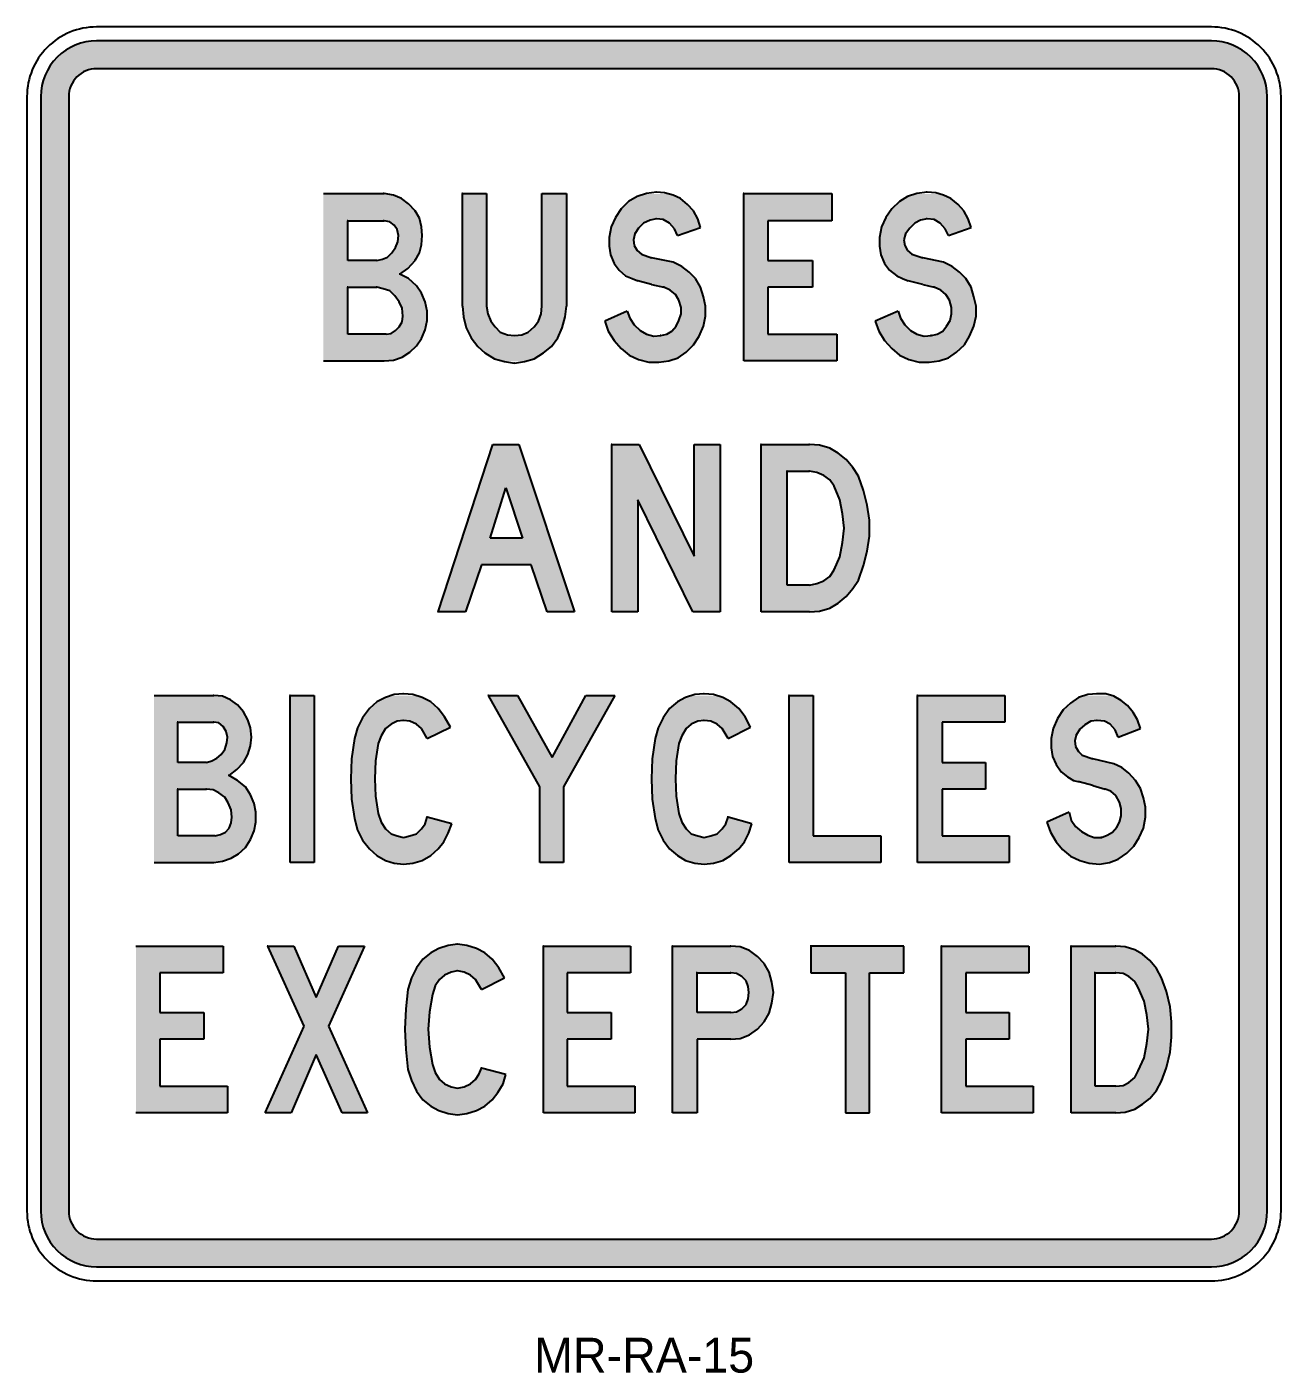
# Model space of a CAD drawing. Extents: x 227.8 to 317.8, y 155.4 to 252.
import ezdxf

# ---------------------------------------------------------------- set-up
doc = ezdxf.new("R2010")
doc.units = 0
doc.header["$MEASUREMENT"] = 0
doc.linetypes.add('CENTERX2', pattern=[101.6, 63.5, -12.7, 12.7, -12.7])
doc.layers.get('0').update_dxf_attribs({"linetype": 'CONTINUOUS'})
doc.layers.add('L35', color=3, linetype='CONTINUOUS')
doc.layers.add('T25', color=1, linetype='CONTINUOUS')

msp = doc.modelspace()

# ---------------------------------------------------------------- hatches: boundary and pattern name
at = {"layer": 'T25', "linetype": 'CENTERX2'}
h = msp.add_hatch(color=256, dxfattribs=at)
edge = h.paths.add_edge_path()
edge.add_line((232.754, 163.019), (312.754, 163.019))
edge.add_arc((312.754, 167.019), 4, 270, 360)
edge.add_line((316.754, 167.019), (316.754, 247.019))
edge.add_arc((312.754, 247.019), 4, 0, 90)
edge.add_line((312.754, 251.019), (232.754, 251.019))
edge.add_arc((232.754, 247.019), 4, 90, 180)
edge.add_line((228.754, 247.019), (228.754, 167.019))
edge.add_arc((232.754, 167.019), 4, 180, 270)
edge = h.paths.add_edge_path(flags=16)
edge.add_line((232.754, 165.019), (312.754, 165.019))
edge.add_arc((312.754, 167.019), 2, 270, 360)
edge.add_line((314.754, 167.019), (314.754, 247.019))
edge.add_arc((312.754, 247.019), 2, 0, 90)
edge.add_line((312.754, 249.019), (232.754, 249.019))
edge.add_arc((232.754, 247.019), 2, 90, 180)
edge.add_line((230.754, 247.019), (230.754, 167.019))
edge.add_arc((232.754, 167.019), 2, 180, 270)
h = msp.add_hatch(color=256, dxfattribs=at)
h.paths.add_polyline_path([(254.52, 234.261), (255.089, 234.675), (255.607, 235.244), (255.917, 235.813), (256.072, 236.383), (256.124, 237.055), (256.072, 237.676), (255.917, 238.297), (255.607, 238.815), (255.141, 239.332), (254.623, 239.694), (254.054, 239.953), (253.627, 240.019), (249.035, 240.019), (249.035, 228.051), (253.382, 228.051), (254.054, 228.103), (254.675, 228.31), (255.244, 228.672), (255.71, 229.138), (256.072, 229.655), (256.331, 230.276), (256.486, 230.949), (256.486, 231.622), (256.331, 232.295), (256.072, 232.915), (255.71, 233.433), (255.141, 233.95)])
h.paths.add_polyline_path([(253.796, 233.071), (254.158, 232.709), (254.468, 232.295), (254.675, 231.829), (254.727, 231.26), (254.675, 230.846), (254.468, 230.483), (254.209, 230.225), (253.899, 230.018), (253.537, 229.966), (250.794, 229.966), (250.794, 233.329), (252.864, 233.329), (253.33, 233.226)], flags=16)
h.paths.add_polyline_path([(253.278, 235.348), (252.864, 235.244), (250.794, 235.244), (250.794, 238.09), (253.382, 238.09), (253.796, 238.038), (254.106, 237.78), (254.313, 237.469), (254.416, 237.055), (254.365, 236.59), (254.209, 236.176), (253.951, 235.813), (253.64, 235.503)], flags=16)
msp.add_hatch(color=256, dxfattribs=at).paths.add_polyline_path([(266.474, 231.984), (266.474, 240.019), (264.714, 240.019), (264.714, 231.984), (264.662, 231.415), (264.455, 230.897), (264.145, 230.483), (263.731, 230.121), (263.265, 229.914), (262.748, 229.862), (262.23, 229.914), (261.713, 230.121), (261.351, 230.483), (261.04, 230.897), (260.833, 231.415), (260.73, 231.984), (260.73, 240.019), (259.022, 240.019), (259.022, 231.984), (259.074, 231.208), (259.281, 230.432), (259.643, 229.707), (260.109, 229.086), (260.626, 228.62), (261.299, 228.207), (261.956, 228.019), (263.535, 228.019), (264.145, 228.207), (264.818, 228.62), (265.387, 229.086), (265.853, 229.707), (266.163, 230.432), (266.37, 231.208)])
h = msp.add_hatch(color=256, dxfattribs=at)
h.paths.add_polyline_path([(274.132, 235.141), (272.58, 235.451), (271.855, 235.71), (271.545, 235.969), (271.338, 236.331), (271.286, 236.745), (271.389, 237.159), (271.648, 237.573), (272.01, 237.935), (272.476, 238.142), (272.942, 238.245), (273.408, 238.194), (273.873, 237.935), (274.236, 237.521), (274.443, 237.055), (276.098, 237.624), (275.891, 238.245), (275.581, 238.815), (275.167, 239.28), (274.65, 239.694), (274.132, 239.953), (273.869, 240.019), (272.095, 240.019), (271.545, 239.85), (270.924, 239.487), (270.406, 238.97), (269.992, 238.349), (269.682, 237.676), (269.527, 236.9), (269.527, 236.279), (269.63, 235.658), (269.889, 235.037), (270.251, 234.571), (270.717, 234.157), (271.182, 233.95), (271.596, 233.795), (272.58, 233.536), (273.459, 233.329), (273.925, 233.122), (274.287, 232.812), (274.546, 232.398), (274.701, 231.881), (274.701, 231.415), (274.546, 230.949), (274.339, 230.535), (274.029, 230.173), (273.666, 229.966), (273.252, 229.862), (272.735, 229.811), (272.217, 229.966), (271.752, 230.225), (271.338, 230.639), (271.027, 231.104), (270.82, 231.622), (269.216, 230.897), (269.475, 230.173), (269.889, 229.5), (270.406, 228.931), (270.975, 228.465), (271.648, 228.155), (272.124, 228.019), (273.594, 228.019), (273.822, 228.051), (274.494, 228.258), (275.064, 228.672), (275.581, 229.19), (275.995, 229.811), (276.305, 230.535), (276.461, 231.26), (276.461, 231.984), (276.305, 232.657), (276.098, 233.329), (275.736, 233.95), (275.27, 234.416), (274.753, 234.83)])
h.paths.add_polyline_path([(284.119, 235.244), (280.911, 235.244), (280.911, 238.09), (285.516, 238.09), (285.516, 240.019), (279.203, 240.019), (279.203, 228.051), (285.879, 228.051), (285.879, 229.966), (280.911, 229.966), (280.911, 233.329), (284.119, 233.329)])
h.paths.add_polyline_path([(294.158, 234.83), (293.537, 235.141), (292.036, 235.451), (291.26, 235.71), (290.95, 235.969), (290.743, 236.331), (290.691, 236.745), (290.795, 237.159), (291.105, 237.573), (291.467, 237.935), (291.881, 238.142), (292.347, 238.245), (292.864, 238.194), (293.278, 237.935), (293.641, 237.521), (293.899, 237.055), (295.504, 237.624), (295.297, 238.245), (294.986, 238.815), (294.572, 239.28), (294.055, 239.694), (293.537, 239.953), (293.296, 240.019), (291.5, 240.019), (290.95, 239.85), (290.381, 239.487), (289.811, 238.97), (289.397, 238.349), (289.087, 237.676), (288.932, 236.9), (288.932, 236.279), (289.035, 235.658), (289.294, 235.037), (289.656, 234.571), (290.174, 234.157), (290.588, 233.95), (291.002, 233.795), (292.036, 233.536), (292.864, 233.329), (293.33, 233.122), (293.692, 232.812), (293.951, 232.398), (294.106, 231.881), (294.106, 231.415), (294.003, 230.949), (293.744, 230.535), (293.485, 230.173), (293.071, 229.966), (292.657, 229.862), (292.14, 229.811), (291.623, 229.966), (291.157, 230.225), (290.743, 230.639), (290.432, 231.104), (290.277, 231.622), (288.621, 230.897), (288.88, 230.173), (289.294, 229.5), (289.811, 228.931), (290.381, 228.465), (291.053, 228.155), (291.529, 228.019), (292.999, 228.019), (293.227, 228.051), (293.899, 228.258), (294.469, 228.672), (295.038, 229.19), (295.4, 229.811), (295.711, 230.535), (295.866, 231.26), (295.866, 231.984), (295.711, 232.657), (295.504, 233.329), (295.141, 233.95), (294.676, 234.416)])
h = msp.add_hatch(color=256, dxfattribs=at)
h.paths.add_polyline_path([(263.068, 222.019), (261.186, 222.019), (257.263, 210.043), (259.229, 210.043), (260.367, 213.407), (263.938, 213.407), (265.076, 210.043), (267.043, 210.043)])
h.paths.add_polyline_path([(260.988, 215.322), (262.127, 218.944), (263.317, 215.322), (263.265, 215.322)], flags=16)
h.paths.add_polyline_path([(271.715, 222.019), (269.734, 222.019), (269.734, 210.043), (271.596, 210.043), (271.596, 218.064), (275.529, 210.043), (277.496, 210.043), (277.496, 222.019), (275.633, 222.019), (275.633, 214.028)])
h.paths.add_polyline_path([(288.207, 216.615), (288.052, 217.702), (287.793, 218.737), (287.431, 219.772), (287.017, 220.393), (286.551, 220.962), (285.982, 221.428), (285.361, 221.79), (284.637, 221.997), (284.33, 222.019), (280.445, 222.019), (280.445, 210.043), (283.912, 210.043), (284.637, 210.095), (285.361, 210.302), (285.982, 210.664), (286.551, 211.13), (287.017, 211.699), (287.431, 212.32), (287.793, 213.355), (288.052, 214.39), (288.207, 215.477)])
h.paths.add_polyline_path([(282.308, 220.134), (283.912, 220.134), (284.43, 220.031), (284.947, 219.824), (285.361, 219.513), (285.672, 219.047), (286.086, 218.064), (286.293, 217.081), (286.396, 216.046), (286.293, 215.011), (286.086, 213.976), (285.672, 213.045), (285.361, 212.579), (284.947, 212.268), (284.43, 212.061), (283.912, 211.958), (282.308, 211.958)], flags=16)
h = msp.add_hatch(color=256, dxfattribs=at)
h.paths.add_polyline_path([(242.256, 198.297), (242.825, 198.711), (243.291, 199.228), (243.601, 199.797), (243.808, 200.418), (243.86, 201.039), (243.808, 201.712), (243.601, 202.281), (243.291, 202.851), (242.877, 203.368), (242.359, 203.73), (241.79, 203.989), (241.432, 204.019), (236.874, 204.019), (236.874, 192.035), (241.169, 192.035), (241.79, 192.139), (242.411, 192.346), (242.929, 192.656), (243.446, 193.122), (243.808, 193.691), (244.067, 194.312), (244.171, 194.933), (244.171, 195.658), (244.067, 196.279), (243.808, 196.9), (243.446, 197.469), (242.877, 197.935)])
h.paths.add_polyline_path([(238.582, 197.314), (240.652, 197.314), (241.118, 197.262), (241.531, 197.055), (241.945, 196.744), (242.204, 196.33), (242.411, 195.813), (242.463, 195.295), (242.411, 194.881), (242.256, 194.519), (241.997, 194.209), (241.635, 194.054), (241.273, 193.95), (238.582, 193.95)], flags=16)
h.paths.add_polyline_path([(238.582, 199.228), (238.582, 202.126), (241.169, 202.126), (241.531, 202.074), (241.842, 201.816), (242.049, 201.453), (242.152, 201.039), (242.101, 200.625), (241.945, 200.16), (241.687, 199.797), (241.376, 199.539), (241.014, 199.332), (240.652, 199.228)], flags=16)
h.paths.add_polyline_path([(248.362, 204.019), (246.654, 204.019), (246.654, 192.035), (248.362, 192.035)])
h.paths.add_polyline_path([(252.709, 198.038), (252.761, 199.332), (252.968, 200.574), (253.175, 201.143), (253.485, 201.66), (253.899, 201.971), (254.313, 202.178), (254.779, 202.23), (255.244, 202.178), (255.71, 201.971), (256.072, 201.66), (256.486, 200.936), (258.142, 201.764), (257.728, 202.488), (257.263, 203.109), (256.745, 203.575), (256.124, 203.885), (255.691, 204.019), (253.885, 204.019), (253.485, 203.885), (252.864, 203.575), (252.347, 203.109), (251.829, 202.437), (251.467, 201.712), (251.26, 200.936), (251.053, 199.487), (251.001, 198.038), (251.053, 196.589), (251.26, 195.192), (251.467, 194.364), (251.829, 193.64), (252.347, 193.019), (252.864, 192.553), (253.485, 192.191), (254.001, 192.019), (255.566, 192.019), (256.124, 192.191), (256.745, 192.553), (257.263, 193.019), (257.677, 193.536), (257.987, 194.157), (258.246, 194.83), (256.486, 195.295), (256.331, 194.83), (256.072, 194.468), (255.71, 194.105), (255.244, 193.95), (254.779, 193.847), (254.313, 193.95), (253.899, 194.105), (253.485, 194.468), (253.175, 194.933), (252.968, 195.554), (252.761, 196.796)])
h.paths.add_polyline_path([(269.928, 204.019), (267.859, 204.019), (265.439, 199.59), (262.967, 204.019), (260.897, 204.019), (264.559, 197.469), (264.559, 192.035), (266.267, 192.035), (266.267, 197.469)])
h.paths.add_polyline_path([(274.287, 198.038), (274.339, 199.332), (274.546, 200.574), (274.753, 201.143), (275.064, 201.66), (275.426, 201.971), (275.891, 202.178), (276.357, 202.23), (276.823, 202.178), (277.289, 201.971), (277.651, 201.66), (278.065, 200.936), (279.669, 201.764), (279.307, 202.488), (278.841, 203.109), (278.272, 203.575), (277.703, 203.885), (277.269, 204.019), (275.445, 204.019), (275.012, 203.885), (274.443, 203.575), (273.873, 203.109), (273.408, 202.437), (273.045, 201.712), (272.838, 200.936), (272.631, 199.487), (272.58, 198.038), (272.631, 196.589), (272.838, 195.192), (273.045, 194.364), (273.408, 193.64), (273.873, 193.019), (274.443, 192.553), (275.012, 192.191), (275.57, 192.019), (277.144, 192.019), (277.703, 192.191), (278.272, 192.553), (278.841, 193.019), (279.255, 193.536), (279.565, 194.157), (279.772, 194.83), (278.065, 195.295), (277.91, 194.83), (277.651, 194.468), (277.289, 194.105), (276.823, 193.95), (276.357, 193.847), (275.891, 193.95), (275.426, 194.105), (275.064, 194.468), (274.753, 194.933), (274.546, 195.554), (274.339, 196.796)])
h.paths.add_polyline_path([(284.171, 204.019), (282.463, 204.019), (282.463, 192.035), (289.035, 192.035), (289.035, 193.95), (284.171, 193.95)])
h.paths.add_polyline_path([(296.538, 199.228), (293.434, 199.228), (293.434, 202.126), (297.936, 202.126), (297.936, 204.019), (291.674, 204.019), (291.674, 192.035), (298.246, 192.035), (298.246, 193.95), (293.434, 193.95), (293.434, 197.314), (296.538, 197.314)])
h.paths.add_polyline_path([(306.319, 198.866), (305.749, 199.125), (304.249, 199.487), (303.473, 199.746), (303.214, 200.004), (303.007, 200.367), (302.955, 200.781), (303.059, 201.195), (303.317, 201.609), (303.68, 201.919), (304.094, 202.178), (304.559, 202.23), (305.077, 202.178), (305.491, 201.971), (305.853, 201.557), (306.06, 201.039), (307.664, 201.66), (307.457, 202.281), (307.147, 202.799), (306.733, 203.316), (306.267, 203.678), (305.749, 203.989), (305.64, 204.019), (303.647, 204.019), (303.214, 203.885), (302.645, 203.471), (302.127, 203.006), (301.713, 202.385), (301.403, 201.66), (301.247, 200.936), (301.247, 200.263), (301.351, 199.642), (301.61, 199.073), (301.972, 198.556), (302.438, 198.193), (302.852, 197.935), (303.266, 197.831), (304.249, 197.572), (305.128, 197.314), (305.542, 197.158), (305.905, 196.848), (306.163, 196.382), (306.267, 195.916), (306.267, 195.399), (306.163, 194.933), (305.956, 194.571), (305.646, 194.209), (305.284, 194.002), (304.87, 193.847), (304.818, 193.847), (304.352, 193.847), (303.887, 194.002), (303.421, 194.261), (303.007, 194.623), (302.696, 195.088), (302.541, 195.658), (300.937, 194.933), (301.196, 194.209), (301.61, 193.536), (302.075, 192.967), (302.645, 192.501), (303.317, 192.191), (303.876, 192.019), (305.323, 192.019), (305.439, 192.035), (306.06, 192.294), (306.681, 192.708), (307.198, 193.226), (307.561, 193.847), (307.871, 194.519), (308.026, 195.295), (308.026, 196.02), (307.871, 196.693), (307.664, 197.365), (307.302, 197.935), (306.836, 198.452)])
h = msp.add_hatch(color=256, dxfattribs=at)
h.paths.add_polyline_path([(240.445, 181.272), (237.288, 181.272), (237.288, 184.118), (241.842, 184.118), (241.842, 186.033), (235.581, 186.033), (235.581, 174.079), (242.152, 174.079), (242.152, 175.994), (237.288, 175.994), (237.288, 179.357), (240.445, 179.357)])
h.paths.add_polyline_path([(249.397, 180.289), (251.984, 186.033), (250.121, 186.033), (248.517, 182.359), (246.913, 186.033), (245.05, 186.033), (247.638, 180.289), (244.843, 174.079), (246.706, 174.079), (248.517, 178.271), (250.38, 174.079), (252.191, 174.079)])
h.paths.add_polyline_path([(256.642, 181.324), (256.849, 182.566), (257.056, 183.187), (257.366, 183.652), (257.728, 183.963), (258.194, 184.17), (258.66, 184.273), (259.125, 184.17), (259.591, 183.963), (259.953, 183.652), (260.367, 182.928), (262.023, 183.756), (261.609, 184.48), (261.144, 185.101), (260.626, 185.567), (260.005, 185.878), (259.332, 186.085), (258.66, 186.188), (257.987, 186.085), (257.314, 185.878), (256.745, 185.567), (256.176, 185.101), (255.71, 184.48), (255.348, 183.756), (255.089, 182.928), (254.934, 181.531), (254.882, 180.082), (254.934, 178.633), (255.089, 177.184), (255.348, 176.408), (255.71, 175.632), (256.176, 175.011), (256.745, 174.545), (257.314, 174.234), (257.987, 174.027), (258.66, 173.924), (259.332, 174.027), (260.005, 174.234), (260.626, 174.545), (261.144, 175.011), (261.558, 175.528), (261.92, 176.149), (262.127, 176.822), (260.367, 177.288), (260.212, 176.874), (259.953, 176.46), (259.591, 176.149), (259.125, 175.942), (258.66, 175.839), (258.194, 175.942), (257.728, 176.149), (257.366, 176.46), (257.056, 176.977), (256.849, 177.546), (256.642, 178.788), (256.538, 180.082)])
h.paths.add_polyline_path([(269.682, 181.272), (266.525, 181.272), (266.525, 184.118), (271.079, 184.118), (271.079, 186.033), (264.818, 186.033), (264.818, 174.079), (271.389, 174.079), (271.389, 175.994), (266.525, 175.994), (266.525, 179.357), (269.682, 179.357)])
h.paths.add_polyline_path([(280.652, 180.599), (281.014, 181.22), (281.221, 181.945), (281.325, 182.721), (281.221, 183.445), (281.014, 184.17), (280.652, 184.791), (280.186, 185.308), (279.617, 185.722), (278.945, 185.981), (278.272, 186.033), (278.22, 186.033), (274.08, 186.033), (274.08, 174.079), (275.84, 174.079), (275.84, 179.357), (278.272, 179.357), (278.945, 179.409), (279.617, 179.668), (280.186, 180.082)])
h.paths.add_polyline_path([(275.84, 181.272), (275.84, 184.118), (278.272, 184.118), (278.686, 184.066), (279.048, 183.859), (279.358, 183.549), (279.514, 183.135), (279.565, 182.721), (279.514, 182.255), (279.358, 181.841), (279.048, 181.531), (278.686, 181.324), (278.272, 181.272)], flags=16)
h.paths.add_polyline_path([(290.691, 186.033), (284.016, 186.033), (284.016, 184.118), (286.5, 184.118), (286.5, 174.079), (288.207, 174.079), (288.207, 184.118), (290.691, 184.118)])
h.paths.add_polyline_path([(298.246, 181.272), (295.141, 181.272), (295.141, 184.118), (299.643, 184.118), (299.643, 186.033), (293.382, 186.033), (293.382, 174.079), (299.954, 174.079), (299.954, 175.994), (295.141, 175.994), (295.141, 179.357), (298.246, 179.357)])
h.paths.add_polyline_path([(309.527, 182.773), (309.165, 183.756), (308.803, 184.429), (308.337, 184.998), (307.819, 185.464), (307.25, 185.774), (306.577, 185.981), (305.905, 186.033), (302.696, 186.033), (302.696, 174.079), (305.905, 174.079), (306.577, 174.131), (307.25, 174.338), (307.819, 174.7), (308.337, 175.114), (308.803, 175.683), (309.165, 176.356), (309.527, 177.339), (309.786, 178.426), (309.889, 179.513), (309.889, 180.599), (309.786, 181.686)])
h.paths.add_polyline_path([(304.404, 184.118), (305.905, 184.118), (306.422, 184.066), (306.836, 183.859), (307.25, 183.497), (307.509, 183.083), (307.923, 182.1), (308.13, 181.117), (308.233, 180.082), (308.13, 179.047), (307.923, 178.012), (307.509, 177.081), (307.25, 176.615), (306.836, 176.253), (306.422, 176.046), (305.905, 175.994), (304.404, 175.994)], flags=16)

# ---------------------------------------------------------------- linework, layer by layer
at = {"color": 1}
for p, q in [((249.035, 240.057), (253.382, 240.057)), ((253.382, 240.057), (253.33, 240.057)), ((253.382, 240.057), (253.33, 240.057)), ((254.054, 239.953), (253.382, 240.057)), ((254.623, 239.694), (254.054, 239.953)), ((255.141, 239.332), (254.623, 239.694)), ((259.022, 240.057), (258.97, 240.057)), ((259.022, 240.057), (260.73, 240.057)), ((259.022, 231.984), (259.022, 240.057)), ((260.73, 240.057), (260.73, 231.984)), ((264.714, 231.984), (264.714, 240.057)), ((264.714, 240.057), (266.474, 240.057)), ((266.474, 240.057), (266.474, 231.984)), ((271.545, 239.85), (270.924, 239.487)), ((272.217, 240.057), (271.545, 239.85)), ((272.942, 240.16), (272.217, 240.057)), ((272.942, 240.16), (272.89, 240.16)), ((273.511, 240.108), (272.942, 240.16)), ((274.132, 239.953), (273.511, 240.108)), ((274.65, 239.694), (274.132, 239.953)), ((275.167, 239.28), (274.65, 239.694)), ((279.203, 240.057), (279.152, 240.057)), ((279.203, 240.057), (285.516, 240.057)), ((279.203, 228.051), (279.203, 240.057)), ((285.516, 240.057), (285.516, 238.09)), ((290.95, 239.85), (290.381, 239.487)), ((291.623, 240.057), (290.95, 239.85)), ((292.347, 240.16), (291.623, 240.057)), ((292.347, 240.16), (292.295, 240.16)), ((292.968, 240.108), (292.347, 240.16)), ((293.537, 239.953), (292.968, 240.108)), ((294.055, 239.694), (293.537, 239.953)), ((294.572, 239.28), (294.055, 239.694)), ((255.607, 238.815), (255.141, 239.332)), ((255.607, 238.815), (255.555, 238.815)), ((255.917, 238.297), (255.607, 238.815)), ((270.406, 238.97), (269.992, 238.349)), ((270.924, 239.487), (270.406, 238.97)), ((275.581, 238.815), (275.167, 239.28)), ((275.891, 238.245), (275.581, 238.815)), ((289.811, 238.97), (289.397, 238.349)), ((290.381, 239.487), (289.811, 238.97)), ((294.986, 238.815), (294.572, 239.28)), ((295.297, 238.245), (294.986, 238.815)), ((250.794, 238.09), (250.742, 238.09)), ((250.794, 238.09), (253.382, 238.09)), ((250.794, 235.244), (250.794, 238.09)), ((253.382, 238.09), (253.33, 238.09)), ((253.382, 238.09), (253.33, 238.09)), ((253.796, 238.038), (253.382, 238.09)), ((254.106, 237.78), (253.796, 238.038)), ((254.313, 237.469), (254.106, 237.78)), ((256.072, 237.676), (255.917, 238.297)), ((269.992, 238.349), (269.682, 237.676)), ((272.01, 237.935), (271.648, 237.573)), ((272.476, 238.142), (272.01, 237.935)), ((272.942, 238.245), (272.476, 238.142)), ((272.942, 238.245), (272.89, 238.245)), ((273.408, 238.194), (272.942, 238.245)), ((273.873, 237.935), (273.408, 238.194)), ((274.236, 237.521), (273.873, 237.935)), ((276.098, 237.624), (275.891, 238.245)), ((285.516, 238.09), (280.911, 238.09)), ((280.911, 238.09), (280.911, 235.244)), ((289.397, 238.349), (289.087, 237.676)), ((291.467, 237.935), (291.105, 237.573)), ((291.881, 238.142), (291.467, 237.935)), ((292.347, 238.245), (291.881, 238.142)), ((292.347, 238.245), (292.295, 238.245)), ((292.864, 238.194), (292.347, 238.245)), ((293.278, 237.935), (292.864, 238.194)), ((293.641, 237.521), (293.278, 237.935)), ((295.504, 237.624), (295.297, 238.245)), ((254.416, 237.055), (254.313, 237.469)), ((254.365, 236.59), (254.416, 237.055)), ((254.416, 237.055), (254.365, 237.055)), ((256.124, 237.055), (256.072, 237.676)), ((256.072, 236.383), (256.124, 237.055)), ((269.682, 237.676), (269.527, 236.9)), ((269.527, 236.9), (269.527, 236.279)), ((271.389, 237.159), (271.286, 236.745)), ((271.286, 236.745), (271.338, 236.331)), ((271.389, 237.159), (271.338, 237.159)), ((271.648, 237.573), (271.389, 237.159)), ((274.443, 237.055), (274.236, 237.521)), ((274.443, 237.055), (276.098, 237.624)), ((289.087, 237.676), (288.932, 236.9)), ((288.932, 236.9), (288.932, 236.279)), ((290.795, 237.159), (290.691, 236.745)), ((290.691, 236.745), (290.743, 236.331)), ((290.795, 237.159), (290.743, 237.159)), ((291.105, 237.573), (290.795, 237.159)), ((293.899, 237.055), (293.641, 237.521)), ((293.899, 237.055), (295.504, 237.624)), ((253.64, 235.503), (253.951, 235.813)), ((253.951, 235.813), (254.209, 236.176)), ((254.209, 236.176), (254.365, 236.59)), ((255.607, 235.244), (255.917, 235.813)), ((255.917, 235.813), (256.072, 236.383)), ((269.527, 236.279), (269.63, 235.658)), ((271.338, 236.331), (271.545, 235.969)), ((271.545, 235.969), (271.855, 235.71)), ((288.932, 236.279), (289.035, 235.658)), ((290.743, 236.331), (290.95, 235.969)), ((290.95, 235.969), (291.26, 235.71)), ((252.864, 235.244), (250.794, 235.244)), ((252.864, 235.244), (253.278, 235.348)), ((253.278, 235.348), (253.64, 235.503)), ((255.089, 234.675), (255.607, 235.244)), ((255.607, 235.244), (255.555, 235.244)), ((269.63, 235.658), (269.889, 235.037)), ((269.889, 235.037), (270.251, 234.571)), ((271.855, 235.71), (271.803, 235.71)), ((271.855, 235.71), (272.58, 235.451)), ((272.58, 235.451), (272.528, 235.451)), ((272.58, 235.451), (272.528, 235.451)), ((274.132, 235.141), (272.58, 235.451)), ((274.753, 234.83), (274.132, 235.141)), ((275.27, 234.416), (274.753, 234.83)), ((280.911, 235.244), (284.119, 235.244)), ((284.119, 235.244), (284.119, 233.329)), ((289.035, 235.658), (289.294, 235.037)), ((289.294, 235.037), (289.656, 234.571)), ((291.26, 235.71), (291.209, 235.71)), ((291.26, 235.71), (292.036, 235.451)), ((292.036, 235.451), (291.985, 235.451)), ((292.036, 235.451), (291.985, 235.451)), ((293.537, 235.141), (292.036, 235.451)), ((294.158, 234.83), (293.537, 235.141)), ((294.676, 234.416), (294.158, 234.83)), ((254.52, 234.261), (254.468, 234.261)), ((254.52, 234.261), (255.089, 234.675)), ((255.141, 233.95), (254.52, 234.261)), ((255.71, 233.433), (255.141, 233.95)), ((270.251, 234.571), (270.717, 234.157)), ((270.717, 234.157), (271.182, 233.95)), ((271.182, 233.95), (271.596, 233.795)), ((275.736, 233.95), (275.27, 234.416)), ((276.098, 233.329), (275.736, 233.95)), ((289.656, 234.571), (290.174, 234.157)), ((290.174, 234.157), (290.588, 233.95)), ((290.588, 233.95), (291.002, 233.795)), ((295.141, 233.95), (294.676, 234.416)), ((295.504, 233.329), (295.141, 233.95)), ((250.794, 233.329), (250.742, 233.329)), ((250.794, 233.329), (252.864, 233.329)), ((250.794, 229.966), (250.794, 233.329)), ((252.864, 233.329), (252.812, 233.329)), ((252.864, 233.329), (252.812, 233.329)), ((253.33, 233.226), (252.864, 233.329)), ((253.796, 233.071), (253.33, 233.226)), ((254.158, 232.709), (253.796, 233.071)), ((256.072, 232.915), (255.71, 233.433)), ((256.331, 232.295), (256.072, 232.915)), ((271.596, 233.795), (271.545, 233.795)), ((271.596, 233.795), (271.545, 233.795)), ((272.58, 233.536), (271.596, 233.795)), ((272.58, 233.536), (273.459, 233.329)), ((273.459, 233.329), (273.408, 233.329)), ((273.459, 233.329), (273.408, 233.329)), ((273.925, 233.122), (273.459, 233.329)), ((274.287, 232.812), (273.925, 233.122)), ((276.305, 232.657), (276.098, 233.329)), ((284.119, 233.329), (280.911, 233.329)), ((280.911, 233.329), (280.911, 229.966)), ((291.002, 233.795), (290.95, 233.795)), ((291.002, 233.795), (290.95, 233.795)), ((292.036, 233.536), (291.002, 233.795)), ((292.036, 233.536), (292.864, 233.329)), ((292.864, 233.329), (292.813, 233.329)), ((292.864, 233.329), (292.813, 233.329)), ((293.33, 233.122), (292.864, 233.329)), ((293.692, 232.812), (293.33, 233.122)), ((295.711, 232.657), (295.504, 233.329)), ((254.468, 232.295), (254.158, 232.709)), ((254.675, 231.829), (254.468, 232.295)), ((256.486, 231.622), (256.331, 232.295)), ((259.022, 231.984), (259.074, 231.208)), ((260.73, 231.984), (260.833, 231.415)), ((264.662, 231.415), (264.714, 231.984)), ((266.37, 231.208), (266.474, 231.984)), ((266.474, 231.984), (266.422, 231.984)), ((266.474, 231.984), (266.422, 231.984)), ((274.546, 232.398), (274.287, 232.812)), ((274.701, 231.881), (274.546, 232.398)), ((276.461, 231.984), (276.305, 232.657)), ((276.461, 231.26), (276.461, 231.984)), ((293.951, 232.398), (293.692, 232.812)), ((294.106, 231.881), (293.951, 232.398)), ((295.866, 231.984), (295.711, 232.657)), ((295.866, 231.26), (295.866, 231.984)), ((254.727, 231.26), (254.675, 231.829)), ((254.675, 230.846), (254.727, 231.26)), ((254.727, 231.26), (254.675, 231.26)), ((256.331, 230.276), (256.486, 230.949)), ((256.486, 230.949), (256.486, 231.622)), ((259.074, 231.208), (259.281, 230.432)), ((260.833, 231.415), (261.04, 230.897)), ((264.455, 230.897), (264.662, 231.415)), ((266.163, 230.432), (266.37, 231.208)), ((270.82, 231.622), (269.216, 230.897)), ((270.82, 231.622), (271.027, 231.104)), ((271.027, 231.104), (271.338, 230.639)), ((274.339, 230.535), (274.546, 230.949)), ((274.546, 230.949), (274.701, 231.415)), ((274.701, 231.415), (274.65, 231.415)), ((274.701, 231.415), (274.701, 231.881)), ((276.305, 230.535), (276.461, 231.26)), ((290.277, 231.622), (288.621, 230.897)), ((290.277, 231.622), (290.432, 231.104)), ((290.432, 231.104), (290.743, 230.639)), ((293.744, 230.535), (294.003, 230.949)), ((294.003, 230.949), (294.106, 231.415)), ((294.106, 231.415), (294.055, 231.415)), ((294.106, 231.415), (294.106, 231.881)), ((295.711, 230.535), (295.866, 231.26)), ((253.537, 229.966), (250.794, 229.966)), ((253.537, 229.966), (253.899, 230.018)), ((253.899, 230.018), (254.209, 230.225)), ((254.209, 230.225), (254.468, 230.483)), ((254.468, 230.483), (254.675, 230.846)), ((256.072, 229.655), (256.331, 230.276)), ((259.281, 230.432), (259.643, 229.707)), ((261.04, 230.897), (261.351, 230.483)), ((261.351, 230.483), (261.713, 230.121)), ((261.713, 230.121), (262.23, 229.914)), ((263.265, 229.914), (263.731, 230.121)), ((263.731, 230.121), (264.145, 230.483)), ((264.145, 230.483), (264.455, 230.897)), ((265.853, 229.707), (266.163, 230.432)), ((269.216, 230.897), (269.475, 230.173)), ((269.475, 230.173), (269.889, 229.5)), ((271.338, 230.639), (271.752, 230.225)), ((271.752, 230.225), (272.217, 229.966)), ((272.217, 229.966), (272.735, 229.811)), ((273.252, 229.862), (273.666, 229.966)), ((273.666, 229.966), (274.029, 230.173)), ((274.029, 230.173), (274.339, 230.535)), ((275.995, 229.811), (276.305, 230.535)), ((280.911, 229.966), (285.879, 229.966)), ((285.879, 229.966), (285.879, 228.051)), ((288.621, 230.897), (288.88, 230.173)), ((288.88, 230.173), (289.294, 229.5)), ((290.743, 230.639), (291.157, 230.225)), ((291.157, 230.225), (291.623, 229.966)), ((291.623, 229.966), (292.14, 229.811)), ((292.657, 229.862), (293.071, 229.966)), ((293.071, 229.966), (293.485, 230.173)), ((293.485, 230.173), (293.744, 230.535)), ((295.4, 229.811), (295.711, 230.535)), ((255.244, 228.672), (255.71, 229.138)), ((255.71, 229.138), (256.072, 229.655)), ((259.643, 229.707), (260.109, 229.086)), ((260.109, 229.086), (260.626, 228.62)), ((262.23, 229.914), (262.748, 229.862)), ((262.748, 229.862), (263.265, 229.914)), ((264.818, 228.62), (265.387, 229.086)), ((265.387, 229.086), (265.853, 229.707)), ((269.889, 229.5), (270.406, 228.931)), ((272.735, 229.811), (273.252, 229.862)), ((273.252, 229.862), (273.201, 229.862)), ((275.064, 228.672), (275.581, 229.19)), ((275.581, 229.19), (275.995, 229.811)), ((289.294, 229.5), (289.811, 228.931)), ((292.14, 229.811), (292.657, 229.862)), ((292.657, 229.862), (292.606, 229.862)), ((294.469, 228.672), (295.038, 229.19)), ((295.038, 229.19), (295.4, 229.811)), ((249.035, 228.051), (253.382, 228.051)), ((253.382, 228.051), (254.054, 228.103)), ((254.054, 228.103), (254.675, 228.31)), ((254.675, 228.31), (255.244, 228.672)), ((260.626, 228.62), (261.299, 228.207)), ((261.299, 228.207), (262.023, 228)), ((263.472, 228), (264.145, 228.207)), ((264.145, 228.207), (264.818, 228.62)), ((270.406, 228.931), (270.975, 228.465)), ((270.975, 228.465), (271.648, 228.155)), ((271.648, 228.155), (272.373, 227.948)), ((273.097, 227.948), (273.822, 228.051)), ((273.822, 228.051), (274.494, 228.258)), ((274.494, 228.258), (275.064, 228.672)), ((285.879, 228.051), (279.203, 228.051)), ((289.811, 228.931), (290.381, 228.465)), ((290.381, 228.465), (291.053, 228.155)), ((291.053, 228.155), (291.778, 227.948)), ((292.502, 227.948), (293.227, 228.051)), ((293.227, 228.051), (293.899, 228.258)), ((293.899, 228.258), (294.469, 228.672)), ((262.023, 228), (262.748, 227.896)), ((262.748, 227.896), (262.696, 227.896)), ((262.748, 227.896), (263.472, 228)), ((272.373, 227.948), (273.097, 227.948)), ((291.778, 227.948), (292.502, 227.948)), ((257.263, 210.043), (261.195, 222.049)), ((261.195, 222.049), (263.058, 222.049)), ((263.058, 222.049), (267.043, 210.043)), ((269.734, 222.049), (269.682, 222.049)), ((269.734, 222.049), (271.7, 222.049)), ((269.734, 210.043), (269.734, 222.049)), ((271.7, 222.049), (275.633, 214.028)), ((275.633, 214.028), (275.633, 222.049)), ((275.633, 222.049), (277.496, 222.049)), ((277.496, 222.049), (277.496, 210.043)), ((280.445, 222.049), (280.393, 222.049)), ((280.445, 222.049), (283.912, 222.049)), ((280.445, 210.043), (280.445, 222.049)), ((283.912, 222.049), (283.86, 222.049)), ((283.912, 222.049), (283.86, 222.049)), ((284.637, 221.997), (283.912, 222.049)), ((285.361, 221.79), (284.637, 221.997)), ((285.982, 221.428), (285.361, 221.79)), ((286.551, 220.962), (285.982, 221.428)), ((287.017, 220.393), (286.551, 220.962)), ((287.431, 219.772), (287.017, 220.393)), ((282.308, 220.134), (282.256, 220.134)), ((282.308, 220.134), (283.912, 220.134)), ((282.308, 211.958), (282.308, 220.134)), ((283.912, 220.134), (283.86, 220.134)), ((283.912, 220.134), (283.86, 220.134)), ((284.43, 220.031), (283.912, 220.134)), ((284.947, 219.824), (284.43, 220.031)), ((285.361, 219.513), (284.947, 219.824)), ((285.672, 219.047), (285.361, 219.513)), ((287.431, 219.772), (287.379, 219.772)), ((287.793, 218.737), (287.431, 219.772)), ((260.988, 215.322), (262.127, 218.944)), ((262.127, 218.944), (263.317, 215.322)), ((285.672, 219.047), (285.62, 219.047)), ((286.086, 218.064), (285.672, 219.047)), ((288.052, 217.702), (287.793, 218.737)), ((275.529, 210.043), (271.596, 218.064)), ((271.596, 218.064), (271.596, 210.043)), ((286.293, 217.081), (286.086, 218.064)), ((288.207, 216.615), (288.052, 217.702)), ((286.396, 216.046), (286.293, 217.081)), ((288.207, 215.477), (288.207, 216.615)), ((286.293, 215.011), (286.396, 216.046)), ((288.052, 214.39), (288.207, 215.477)), ((263.317, 215.322), (260.988, 215.322)), ((263.317, 215.322), (263.265, 215.322)), ((286.086, 213.976), (286.293, 215.011)), ((285.672, 213.045), (286.086, 213.976)), ((287.793, 213.355), (288.052, 214.39)), ((260.367, 213.407), (259.229, 210.043)), ((263.938, 213.407), (260.367, 213.407)), ((265.076, 210.043), (263.938, 213.407)), ((284.947, 212.268), (285.361, 212.579)), ((285.361, 212.579), (285.672, 213.045)), ((285.672, 213.045), (285.62, 213.045)), ((287.431, 212.32), (287.793, 213.355)), ((283.912, 211.958), (282.308, 211.958)), ((283.912, 211.958), (284.43, 212.061)), ((284.43, 212.061), (284.947, 212.268)), ((286.551, 211.13), (287.017, 211.699)), ((287.017, 211.699), (287.431, 212.32)), ((287.431, 212.32), (287.379, 212.32)), ((285.361, 210.302), (285.982, 210.664)), ((285.982, 210.664), (286.551, 211.13)), ((257.263, 210.043), (257.211, 210.043)), ((259.229, 210.043), (257.263, 210.043)), ((267.043, 210.043), (265.076, 210.043)), ((271.596, 210.043), (269.734, 210.043)), ((277.496, 210.043), (275.529, 210.043)), ((283.912, 210.043), (280.445, 210.043)), ((283.912, 210.043), (284.637, 210.095)), ((284.637, 210.095), (285.361, 210.302)), ((236.874, 204.041), (241.169, 204.041)), ((241.169, 204.041), (241.118, 204.041)), ((241.169, 204.041), (241.118, 204.041)), ((241.79, 203.989), (241.169, 204.041)), ((242.359, 203.73), (241.79, 203.989)), ((246.654, 204.041), (246.603, 204.041)), ((246.654, 204.041), (248.362, 204.041)), ((246.654, 192.035), (246.654, 204.041)), ((248.362, 204.041), (248.362, 192.035)), ((253.485, 203.885), (252.864, 203.575)), ((254.106, 204.092), (253.485, 203.885)), ((254.779, 204.144), (254.106, 204.092)), ((254.779, 204.144), (254.727, 204.144)), ((255.451, 204.092), (254.779, 204.144)), ((256.124, 203.885), (255.451, 204.092)), ((256.745, 203.575), (256.124, 203.885)), ((260.885, 204.041), (260.833, 204.041)), ((260.885, 204.041), (262.955, 204.041)), ((264.559, 197.469), (260.885, 204.041)), ((262.955, 204.041), (265.439, 199.59)), ((265.439, 199.59), (267.871, 204.041)), ((269.941, 204.041), (266.267, 197.469)), ((267.871, 204.041), (269.941, 204.041)), ((275.012, 203.885), (274.443, 203.575)), ((275.684, 204.092), (275.012, 203.885)), ((276.357, 204.144), (275.684, 204.092)), ((276.357, 204.144), (276.305, 204.144)), ((277.03, 204.092), (276.357, 204.144)), ((277.703, 203.885), (277.03, 204.092)), ((278.272, 203.575), (277.703, 203.885)), ((282.463, 204.041), (282.412, 204.041)), ((282.463, 204.041), (284.171, 204.041)), ((282.463, 192.035), (282.463, 204.041)), ((284.171, 204.041), (284.171, 193.95)), ((291.674, 204.041), (291.623, 204.041)), ((291.674, 204.041), (297.936, 204.041)), ((291.674, 192.035), (291.674, 204.041)), ((297.936, 204.041), (297.936, 202.126)), ((303.214, 203.885), (302.645, 203.471)), ((303.887, 204.092), (303.214, 203.885)), ((304.559, 204.144), (303.887, 204.092)), ((304.559, 204.144), (304.508, 204.144)), ((305.18, 204.144), (304.559, 204.144)), ((305.749, 203.989), (305.18, 204.144)), ((306.267, 203.678), (305.749, 203.989)), ((242.877, 203.368), (242.359, 203.73)), ((243.291, 202.851), (242.877, 203.368)), ((252.347, 203.109), (251.829, 202.437)), ((252.864, 203.575), (252.347, 203.109)), ((257.263, 203.109), (256.745, 203.575)), ((257.263, 203.109), (257.211, 203.109)), ((257.728, 202.488), (257.263, 203.109)), ((273.873, 203.109), (273.408, 202.437)), ((274.443, 203.575), (273.873, 203.109)), ((278.841, 203.109), (278.272, 203.575)), ((278.841, 203.109), (278.789, 203.109)), ((279.307, 202.488), (278.841, 203.109)), ((302.127, 203.006), (301.713, 202.385)), ((302.645, 203.471), (302.127, 203.006)), ((306.733, 203.316), (306.267, 203.678)), ((307.147, 202.799), (306.733, 203.316)), ((238.582, 202.126), (238.53, 202.126)), ((238.582, 202.126), (241.169, 202.126)), ((238.582, 199.228), (238.582, 202.126)), ((241.169, 202.126), (241.118, 202.126)), ((241.169, 202.126), (241.118, 202.126)), ((241.531, 202.074), (241.169, 202.126)), ((241.842, 201.816), (241.531, 202.074)), ((243.291, 202.851), (243.239, 202.851)), ((243.601, 202.281), (243.291, 202.851)), ((243.808, 201.712), (243.601, 202.281)), ((251.829, 202.437), (251.467, 201.712)), ((253.899, 201.971), (253.485, 201.66)), ((254.313, 202.178), (253.899, 201.971)), ((254.779, 202.23), (254.313, 202.178)), ((254.779, 202.23), (254.727, 202.23)), ((255.244, 202.178), (254.779, 202.23)), ((255.71, 201.971), (255.244, 202.178)), ((256.072, 201.66), (255.71, 201.971)), ((258.142, 201.764), (257.728, 202.488)), ((273.408, 202.437), (273.045, 201.712)), ((275.426, 201.971), (275.064, 201.66)), ((275.891, 202.178), (275.426, 201.971)), ((276.357, 202.23), (275.891, 202.178)), ((276.357, 202.23), (276.305, 202.23)), ((276.823, 202.178), (276.357, 202.23)), ((277.289, 201.971), (276.823, 202.178)), ((277.651, 201.66), (277.289, 201.971)), ((279.669, 201.764), (279.307, 202.488)), ((297.936, 202.126), (293.434, 202.126)), ((293.434, 202.126), (293.434, 199.228)), ((301.713, 202.385), (301.403, 201.66)), ((304.094, 202.178), (303.68, 201.919)), ((304.559, 202.23), (304.094, 202.178)), ((304.559, 202.23), (304.508, 202.23)), ((305.077, 202.178), (304.559, 202.23)), ((305.491, 201.971), (305.077, 202.178)), ((305.853, 201.557), (305.491, 201.971)), ((307.457, 202.281), (307.147, 202.799)), ((307.664, 201.66), (307.457, 202.281)), ((242.049, 201.453), (241.842, 201.816)), ((242.152, 201.039), (242.049, 201.453)), ((242.101, 200.625), (242.152, 201.039)), ((242.152, 201.039), (242.101, 201.039)), ((243.86, 201.039), (243.808, 201.712)), ((243.808, 200.418), (243.86, 201.039)), ((251.467, 201.712), (251.26, 200.936)), ((253.175, 201.143), (252.968, 200.574)), ((253.485, 201.66), (253.175, 201.143)), ((256.072, 201.66), (256.021, 201.66)), ((256.486, 200.936), (256.072, 201.66)), ((256.486, 200.936), (258.142, 201.764)), ((258.142, 201.764), (258.091, 201.764)), ((273.045, 201.712), (272.838, 200.936)), ((274.753, 201.143), (274.546, 200.574)), ((275.064, 201.66), (274.753, 201.143)), ((277.651, 201.66), (277.599, 201.66)), ((278.065, 200.936), (277.651, 201.66)), ((278.065, 200.936), (279.669, 201.764)), ((279.669, 201.764), (279.617, 201.764)), ((301.403, 201.66), (301.247, 200.936)), ((303.059, 201.195), (302.955, 200.781)), ((303.059, 201.195), (303.007, 201.195)), ((303.317, 201.609), (303.059, 201.195)), ((303.68, 201.919), (303.317, 201.609)), ((306.06, 201.039), (305.853, 201.557)), ((306.06, 201.039), (307.664, 201.66)), ((241.687, 199.797), (241.945, 200.16)), ((241.945, 200.16), (242.101, 200.625)), ((243.601, 199.797), (243.808, 200.418)), ((251.26, 200.936), (251.053, 199.487)), ((252.968, 200.574), (252.761, 199.332)), ((272.838, 200.936), (272.631, 199.487)), ((274.546, 200.574), (274.339, 199.332)), ((301.247, 200.936), (301.247, 200.263)), ((301.247, 200.263), (301.351, 199.642)), ((302.955, 200.781), (303.007, 200.367)), ((303.007, 200.367), (303.214, 200.004)), ((240.652, 199.228), (238.582, 199.228)), ((240.652, 199.228), (241.014, 199.332)), ((241.014, 199.332), (241.376, 199.539)), ((241.376, 199.539), (241.687, 199.797)), ((242.825, 198.711), (243.291, 199.228)), ((243.291, 199.228), (243.239, 199.228)), ((243.291, 199.228), (243.601, 199.797)), ((251.053, 199.487), (251.001, 198.038)), ((252.761, 199.332), (252.709, 198.038)), ((272.631, 199.487), (272.58, 198.038)), ((274.339, 199.332), (274.287, 198.038)), ((293.434, 199.228), (296.538, 199.228)), ((296.538, 199.228), (296.538, 197.314)), ((301.351, 199.642), (301.61, 199.073)), ((301.61, 199.073), (301.972, 198.556)), ((303.214, 200.004), (303.473, 199.746)), ((303.473, 199.746), (303.421, 199.746)), ((303.473, 199.746), (304.249, 199.487)), ((304.249, 199.487), (304.197, 199.487)), ((304.249, 199.487), (304.197, 199.487)), ((305.749, 199.125), (304.249, 199.487)), ((306.319, 198.866), (305.749, 199.125)), ((242.256, 198.297), (242.204, 198.297)), ((242.256, 198.297), (242.825, 198.711)), ((242.877, 197.935), (242.256, 198.297)), ((301.972, 198.556), (302.438, 198.193)), ((302.438, 198.193), (302.852, 197.935)), ((306.836, 198.452), (306.319, 198.866)), ((307.302, 197.935), (306.836, 198.452)), ((238.582, 197.314), (238.53, 197.314)), ((238.582, 197.314), (240.652, 197.314)), ((238.582, 193.95), (238.582, 197.314)), ((240.652, 197.314), (240.6, 197.314)), ((240.652, 197.314), (240.6, 197.314)), ((241.118, 197.262), (240.652, 197.314)), ((241.531, 197.055), (241.118, 197.262)), ((243.446, 197.469), (242.877, 197.935)), ((243.808, 196.9), (243.446, 197.469)), ((251.001, 198.038), (251.053, 196.589)), ((252.709, 198.038), (252.761, 196.796)), ((264.559, 192.035), (264.559, 197.469)), ((266.267, 197.469), (266.267, 192.035)), ((272.58, 198.038), (272.631, 196.589)), ((274.287, 198.038), (274.339, 196.796)), ((296.538, 197.314), (293.434, 197.314)), ((293.434, 197.314), (293.434, 193.95)), ((302.852, 197.935), (303.266, 197.831)), ((303.266, 197.831), (303.214, 197.831)), ((303.266, 197.831), (303.214, 197.831)), ((304.249, 197.572), (303.266, 197.831)), ((304.249, 197.572), (305.128, 197.314)), ((305.128, 197.314), (305.077, 197.314)), ((305.128, 197.314), (305.077, 197.314)), ((305.542, 197.158), (305.128, 197.314)), ((305.905, 196.848), (305.542, 197.158)), ((307.664, 197.365), (307.302, 197.935)), ((307.871, 196.693), (307.664, 197.365)), ((241.945, 196.744), (241.531, 197.055)), ((242.204, 196.33), (241.945, 196.744)), ((242.411, 195.813), (242.204, 196.33)), ((244.067, 196.279), (243.808, 196.9)), ((244.171, 195.658), (244.067, 196.279)), ((251.053, 196.589), (251.26, 195.192)), ((252.761, 196.796), (252.968, 195.554)), ((272.631, 196.589), (272.838, 195.192)), ((274.339, 196.796), (274.546, 195.554)), ((306.163, 196.382), (305.905, 196.848)), ((306.267, 195.916), (306.163, 196.382)), ((308.026, 196.02), (307.871, 196.693)), ((242.463, 195.295), (242.411, 195.813)), ((242.411, 194.881), (242.463, 195.295)), ((242.463, 195.295), (242.411, 195.295)), ((244.171, 194.933), (244.171, 195.658)), ((251.26, 195.192), (251.467, 194.364)), ((252.968, 195.554), (253.175, 194.933)), ((256.331, 194.83), (256.486, 195.295)), ((256.486, 195.295), (256.435, 195.295)), ((256.486, 195.295), (256.435, 195.295)), ((258.246, 194.83), (256.486, 195.295)), ((272.838, 195.192), (273.045, 194.364)), ((274.546, 195.554), (274.753, 194.933)), ((277.91, 194.83), (278.065, 195.295)), ((278.065, 195.295), (278.013, 195.295)), ((278.065, 195.295), (278.013, 195.295)), ((279.772, 194.83), (278.065, 195.295)), ((302.541, 195.658), (300.937, 194.933)), ((302.541, 195.658), (302.696, 195.088)), ((306.163, 194.933), (306.267, 195.399)), ((306.267, 195.399), (306.215, 195.399)), ((306.267, 195.399), (306.267, 195.916)), ((307.871, 194.519), (308.026, 195.295)), ((308.026, 195.295), (308.026, 196.02)), ((241.997, 194.209), (242.256, 194.519)), ((242.256, 194.519), (242.411, 194.881)), ((243.808, 193.691), (244.067, 194.312)), ((244.067, 194.312), (244.171, 194.933)), ((251.467, 194.364), (251.829, 193.64)), ((253.175, 194.933), (253.485, 194.468)), ((253.485, 194.468), (253.899, 194.105)), ((255.71, 194.105), (256.072, 194.468)), ((256.072, 194.468), (256.331, 194.83)), ((257.987, 194.157), (258.246, 194.83)), ((273.045, 194.364), (273.408, 193.64)), ((274.753, 194.933), (275.064, 194.468)), ((275.064, 194.468), (275.426, 194.105)), ((277.289, 194.105), (277.651, 194.468)), ((277.651, 194.468), (277.91, 194.83)), ((279.565, 194.157), (279.772, 194.83)), ((300.937, 194.933), (301.196, 194.209)), ((302.696, 195.088), (303.007, 194.623)), ((303.007, 194.623), (303.421, 194.261)), ((303.421, 194.261), (303.887, 194.002)), ((305.646, 194.209), (305.956, 194.571)), ((305.956, 194.571), (306.163, 194.933)), ((307.561, 193.847), (307.871, 194.519)), ((241.273, 193.95), (238.582, 193.95)), ((241.273, 193.95), (241.635, 194.054)), ((241.635, 194.054), (241.997, 194.209)), ((243.446, 193.122), (243.808, 193.691)), ((251.829, 193.64), (252.347, 193.019)), ((253.899, 194.105), (254.313, 193.95)), ((254.313, 193.95), (254.779, 193.847)), ((254.779, 193.847), (255.244, 193.95)), ((255.244, 193.95), (255.71, 194.105)), ((257.263, 193.019), (257.677, 193.536)), ((257.677, 193.536), (257.987, 194.157)), ((273.408, 193.64), (273.873, 193.019)), ((275.426, 194.105), (275.891, 193.95)), ((275.891, 193.95), (276.357, 193.847)), ((276.357, 193.847), (276.823, 193.95)), ((276.823, 193.95), (277.289, 194.105)), ((278.841, 193.019), (279.255, 193.536)), ((279.255, 193.536), (279.565, 194.157)), ((284.171, 193.95), (289.035, 193.95)), ((289.035, 193.95), (289.035, 192.035)), ((293.434, 193.95), (298.246, 193.95)), ((298.246, 193.95), (298.246, 192.035)), ((301.196, 194.209), (301.61, 193.536)), ((301.61, 193.536), (302.075, 192.967)), ((303.887, 194.002), (304.352, 193.847)), ((304.352, 193.847), (304.87, 193.847)), ((304.87, 193.847), (304.818, 193.847)), ((304.87, 193.847), (305.284, 194.002)), ((305.284, 194.002), (305.646, 194.209)), ((307.198, 193.226), (307.561, 193.847)), ((241.79, 192.139), (242.411, 192.346)), ((242.411, 192.346), (242.929, 192.656)), ((242.929, 192.656), (243.446, 193.122)), ((252.347, 193.019), (252.864, 192.553)), ((252.864, 192.553), (253.485, 192.191)), ((256.124, 192.191), (256.745, 192.553)), ((256.745, 192.553), (257.263, 193.019)), ((273.873, 193.019), (274.443, 192.553)), ((274.443, 192.553), (275.012, 192.191)), ((277.703, 192.191), (278.272, 192.553)), ((278.272, 192.553), (278.841, 193.019)), ((302.075, 192.967), (302.645, 192.501)), ((302.645, 192.501), (303.317, 192.191)), ((305.439, 192.035), (306.06, 192.294)), ((306.06, 192.294), (306.681, 192.708)), ((306.681, 192.708), (307.198, 193.226)), ((236.874, 192.035), (241.169, 192.035)), ((241.169, 192.035), (241.79, 192.139)), ((248.362, 192.035), (246.654, 192.035)), ((253.485, 192.191), (254.106, 191.984)), ((254.106, 191.984), (254.779, 191.932)), ((254.779, 191.932), (255.451, 191.984)), ((255.451, 191.984), (256.124, 192.191)), ((266.267, 192.035), (264.559, 192.035)), ((275.012, 192.191), (275.684, 191.984)), ((275.684, 191.984), (276.357, 191.932)), ((276.357, 191.932), (277.03, 191.984)), ((277.03, 191.984), (277.703, 192.191)), ((289.035, 192.035), (282.463, 192.035)), ((298.246, 192.035), (291.674, 192.035)), ((303.317, 192.191), (303.99, 191.984)), ((303.99, 191.984), (304.714, 191.932)), ((304.714, 191.932), (305.439, 192.035)), ((235.581, 186.033), (241.842, 186.033)), ((241.842, 186.033), (241.842, 184.118)), ((245.05, 186.033), (244.999, 186.033)), ((245.05, 186.033), (246.913, 186.033)), ((247.638, 180.289), (245.05, 186.033)), ((246.913, 186.033), (248.517, 182.359)), ((248.517, 182.359), (250.121, 186.033)), ((251.984, 186.033), (249.397, 180.289)), ((250.121, 186.033), (251.984, 186.033)), ((256.745, 185.567), (256.176, 185.101)), ((257.314, 185.878), (256.745, 185.567)), ((257.987, 186.085), (257.314, 185.878)), ((258.66, 186.188), (257.987, 186.085)), ((258.66, 186.188), (258.608, 186.188)), ((259.332, 186.085), (258.66, 186.188)), ((260.005, 185.878), (259.332, 186.085)), ((260.626, 185.567), (260.005, 185.878)), ((261.144, 185.101), (260.626, 185.567)), ((264.818, 186.033), (264.766, 186.033)), ((264.818, 186.033), (271.079, 186.033)), ((264.818, 174.079), (264.818, 186.033)), ((271.079, 186.033), (271.079, 184.118)), ((274.08, 186.033), (274.029, 186.033)), ((274.08, 186.033), (278.272, 186.033)), ((274.08, 174.079), (274.08, 186.033)), ((278.272, 186.033), (278.22, 186.033)), ((278.272, 186.033), (278.22, 186.033)), ((278.945, 185.981), (278.272, 186.033)), ((279.617, 185.722), (278.945, 185.981)), ((280.186, 185.308), (279.617, 185.722)), ((284.016, 186.033), (283.964, 186.033)), ((284.016, 186.033), (284.016, 184.118)), ((290.691, 186.033), (284.016, 186.033)), ((290.691, 184.118), (290.691, 186.033)), ((293.382, 186.033), (293.33, 186.033)), ((293.382, 186.033), (299.643, 186.033)), ((293.382, 174.079), (293.382, 186.033)), ((299.643, 186.033), (299.643, 184.118)), ((302.696, 186.033), (302.645, 186.033)), ((302.696, 186.033), (305.905, 186.033)), ((302.696, 174.079), (302.696, 186.033)), ((305.905, 186.033), (305.853, 186.033)), ((305.905, 186.033), (305.853, 186.033)), ((306.577, 185.981), (305.905, 186.033)), ((307.25, 185.774), (306.577, 185.981)), ((307.819, 185.464), (307.25, 185.774)), ((256.176, 185.101), (255.71, 184.48)), ((261.144, 185.101), (261.092, 185.101)), ((261.609, 184.48), (261.144, 185.101)), ((280.652, 184.791), (280.186, 185.308)), ((281.014, 184.17), (280.652, 184.791)), ((308.337, 184.998), (307.819, 185.464)), ((308.803, 184.429), (308.337, 184.998)), ((241.842, 184.118), (237.288, 184.118)), ((237.288, 184.118), (237.288, 181.272)), ((255.348, 183.756), (255.089, 182.928)), ((255.71, 184.48), (255.348, 183.756)), ((257.366, 183.652), (257.056, 183.187)), ((257.728, 183.963), (257.366, 183.652)), ((258.194, 184.17), (257.728, 183.963)), ((258.66, 184.273), (258.194, 184.17)), ((258.66, 184.273), (258.608, 184.273)), ((259.125, 184.17), (258.66, 184.273)), ((259.591, 183.963), (259.125, 184.17)), ((259.953, 183.652), (259.591, 183.963)), ((259.953, 183.652), (259.902, 183.652)), ((260.367, 182.928), (259.953, 183.652)), ((260.367, 182.928), (262.023, 183.756)), ((262.023, 183.756), (261.609, 184.48)), ((262.023, 183.756), (261.972, 183.756)), ((271.079, 184.118), (266.525, 184.118)), ((266.525, 184.118), (266.525, 181.272)), ((275.84, 184.118), (275.788, 184.118)), ((275.84, 184.118), (278.272, 184.118)), ((275.84, 181.272), (275.84, 184.118)), ((278.272, 184.118), (278.22, 184.118)), ((278.272, 184.118), (278.22, 184.118)), ((278.686, 184.066), (278.272, 184.118)), ((279.048, 183.859), (278.686, 184.066)), ((279.358, 183.549), (279.048, 183.859)), ((281.221, 183.445), (281.014, 184.17)), ((284.016, 184.118), (286.5, 184.118)), ((286.5, 184.118), (286.5, 174.079)), ((288.207, 174.079), (288.207, 184.118)), ((288.207, 184.118), (290.691, 184.118)), ((299.643, 184.118), (295.141, 184.118)), ((295.141, 184.118), (295.141, 181.272)), ((304.404, 184.118), (304.352, 184.118)), ((304.404, 184.118), (305.905, 184.118)), ((304.404, 175.994), (304.404, 184.118)), ((305.905, 184.118), (305.853, 184.118)), ((305.905, 184.118), (305.853, 184.118)), ((306.422, 184.066), (305.905, 184.118)), ((306.836, 183.859), (306.422, 184.066)), ((307.25, 183.497), (306.836, 183.859)), ((309.165, 183.756), (308.803, 184.429)), ((309.165, 183.756), (309.113, 183.756)), ((309.527, 182.773), (309.165, 183.756)), ((255.089, 182.928), (254.934, 181.531)), ((257.056, 183.187), (256.849, 182.566)), ((279.514, 183.135), (279.358, 183.549)), ((279.565, 182.721), (279.514, 183.135)), ((279.514, 182.255), (279.565, 182.721)), ((279.565, 182.721), (279.514, 182.721)), ((281.325, 182.721), (281.221, 183.445)), ((281.221, 181.945), (281.325, 182.721)), ((281.325, 182.721), (281.273, 182.721)), ((307.509, 183.083), (307.25, 183.497)), ((307.509, 183.083), (307.457, 183.083)), ((307.923, 182.1), (307.509, 183.083)), ((309.786, 181.686), (309.527, 182.773)), ((256.849, 182.566), (256.642, 181.324)), ((279.048, 181.531), (279.358, 181.841)), ((279.358, 181.841), (279.514, 182.255)), ((281.014, 181.22), (281.221, 181.945)), ((308.13, 181.117), (307.923, 182.1)), ((309.889, 180.599), (309.786, 181.686)), ((237.288, 181.272), (240.445, 181.272)), ((240.445, 181.272), (240.445, 179.357)), ((254.934, 181.531), (254.882, 180.082)), ((256.642, 181.324), (256.538, 180.082)), ((266.525, 181.272), (269.682, 181.272)), ((269.682, 181.272), (269.682, 179.357)), ((278.272, 181.272), (275.84, 181.272)), ((278.272, 181.272), (278.686, 181.324)), ((278.686, 181.324), (279.048, 181.531)), ((280.652, 180.599), (281.014, 181.22)), ((295.141, 181.272), (298.246, 181.272)), ((298.246, 181.272), (298.246, 179.357)), ((308.233, 180.082), (308.13, 181.117)), ((244.843, 174.079), (247.638, 180.289)), ((249.397, 180.289), (252.191, 174.079)), ((254.882, 180.082), (254.934, 178.633)), ((256.538, 180.082), (256.642, 178.788)), ((279.617, 179.668), (280.186, 180.082)), ((280.186, 180.082), (280.652, 180.599)), ((308.13, 179.047), (308.233, 180.082)), ((309.889, 179.513), (309.889, 180.599)), ((240.445, 179.357), (237.288, 179.357)), ((237.288, 179.357), (237.288, 175.994)), ((256.642, 178.788), (256.849, 177.546)), ((269.682, 179.357), (266.525, 179.357)), ((266.525, 179.357), (266.525, 175.994)), ((278.272, 179.357), (275.84, 179.357)), ((275.84, 179.357), (275.84, 174.079)), ((278.272, 179.357), (278.945, 179.409)), ((278.945, 179.409), (279.617, 179.668)), ((298.246, 179.357), (295.141, 179.357)), ((295.141, 179.357), (295.141, 175.994)), ((307.923, 178.012), (308.13, 179.047)), ((309.786, 178.426), (309.889, 179.513)), ((248.517, 178.271), (246.706, 174.079)), ((250.38, 174.079), (248.517, 178.271)), ((254.934, 178.633), (255.089, 177.184)), ((307.509, 177.081), (307.923, 178.012)), ((309.527, 177.339), (309.786, 178.426)), ((255.089, 177.184), (255.348, 176.408)), ((256.849, 177.546), (257.056, 176.977)), ((257.056, 176.977), (257.366, 176.46)), ((259.953, 176.46), (260.212, 176.874)), ((260.212, 176.874), (260.367, 177.288)), ((260.367, 177.288), (260.316, 177.288)), ((260.367, 177.288), (260.316, 177.288)), ((262.127, 176.822), (260.367, 177.288)), ((261.92, 176.149), (262.127, 176.822)), ((307.25, 176.615), (307.509, 177.081)), ((307.509, 177.081), (307.457, 177.081)), ((309.165, 176.356), (309.527, 177.339)), ((237.288, 175.994), (242.152, 175.994)), ((242.152, 175.994), (242.152, 174.079)), ((255.348, 176.408), (255.71, 175.632)), ((257.366, 176.46), (257.728, 176.149)), ((257.728, 176.149), (258.194, 175.942)), ((258.194, 175.942), (258.66, 175.839)), ((258.66, 175.839), (259.125, 175.942)), ((259.125, 175.942), (259.591, 176.149)), ((259.591, 176.149), (259.953, 176.46)), ((261.558, 175.528), (261.92, 176.149)), ((266.525, 175.994), (271.389, 175.994)), ((271.389, 175.994), (271.389, 174.079)), ((295.141, 175.994), (299.954, 175.994)), ((299.954, 175.994), (299.954, 174.079)), ((305.905, 175.994), (304.404, 175.994)), ((305.905, 175.994), (306.422, 176.046)), ((306.422, 176.046), (306.836, 176.253)), ((306.836, 176.253), (307.25, 176.615)), ((308.803, 175.683), (309.165, 176.356)), ((309.165, 176.356), (309.113, 176.356)), ((255.71, 175.632), (256.176, 175.011)), ((256.176, 175.011), (256.745, 174.545)), ((260.626, 174.545), (261.144, 175.011)), ((261.144, 175.011), (261.558, 175.528)), ((307.819, 174.7), (308.337, 175.114)), ((308.337, 175.114), (308.803, 175.683)), ((242.152, 174.079), (235.581, 174.079)), ((246.706, 174.079), (244.843, 174.079)), ((252.191, 174.079), (250.38, 174.079)), ((256.745, 174.545), (257.314, 174.234)), ((257.314, 174.234), (257.987, 174.027)), ((257.987, 174.027), (258.66, 173.924)), ((258.66, 173.924), (259.332, 174.027)), ((259.332, 174.027), (260.005, 174.234)), ((260.005, 174.234), (260.626, 174.545)), ((271.389, 174.079), (264.818, 174.079)), ((275.84, 174.079), (274.08, 174.079)), ((286.5, 174.079), (288.207, 174.079)), ((299.954, 174.079), (293.382, 174.079)), ((305.905, 174.079), (302.696, 174.079)), ((305.905, 174.079), (306.577, 174.131)), ((306.577, 174.131), (307.25, 174.338)), ((307.25, 174.338), (307.819, 174.7))]:
    msp.add_line(p, q, dxfattribs=at)
at = {"layer": 'L35'}
for points in [[(232.754, 162.019), (312.754, 162.019, 0.414214), (317.754, 167.019), (317.754, 247.019, 0.414214), (312.754, 252.019), (232.754, 252.019, 0.414214), (227.754, 247.019), (227.754, 167.019, 0.414214)], [(232.754, 163.019), (312.754, 163.019, 0.414214), (316.754, 167.019), (316.754, 247.019, 0.414214), (312.754, 251.019), (232.754, 251.019, 0.414214), (228.754, 247.019), (228.754, 167.019, 0.414214)], [(232.754, 165.019), (312.754, 165.019, 0.414214), (314.754, 167.019), (314.754, 247.019, 0.414214), (312.754, 249.019), (232.754, 249.019, 0.414214), (230.754, 247.019), (230.754, 167.019, 0.414214)]]:
    msp.add_lwpolyline(points, format="xyb", close=True, dxfattribs=at)

# ---------------------------------------------------------------- texts
at = {"layer": 'T25', "linetype": 'CENTERX2'}
msp.add_text('MR-RA-15', height=2.5, dxfattribs=at).set_placement((264.152, 155.431))

doc.saveas('drawing.dxf')
